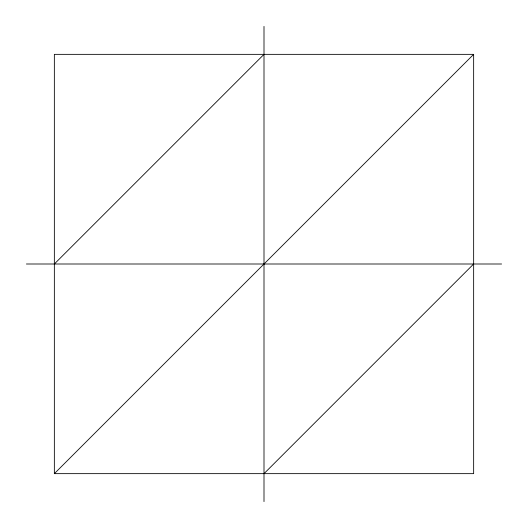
<?xml version="1.0" encoding="UTF-8"?>
<svg xmlns="http://www.w3.org/2000/svg" width="528" height="528" viewBox="0 0 528 528"><rect width="100%" height="100%" fill="white"/><g stroke="black" fill="none" stroke-linecap="round" stroke-linejoin="round"><path stroke-width="0.79" d="M54.351 264L264 54.351M54.351 473.649L473.649 54.351L54.351 54.351L54.351 473.649L473.649 473.649L473.649 54.351M264 473.649L473.649 264M26.4 264L501.6 264M264 26.4L264 501.6"/></g></svg>
